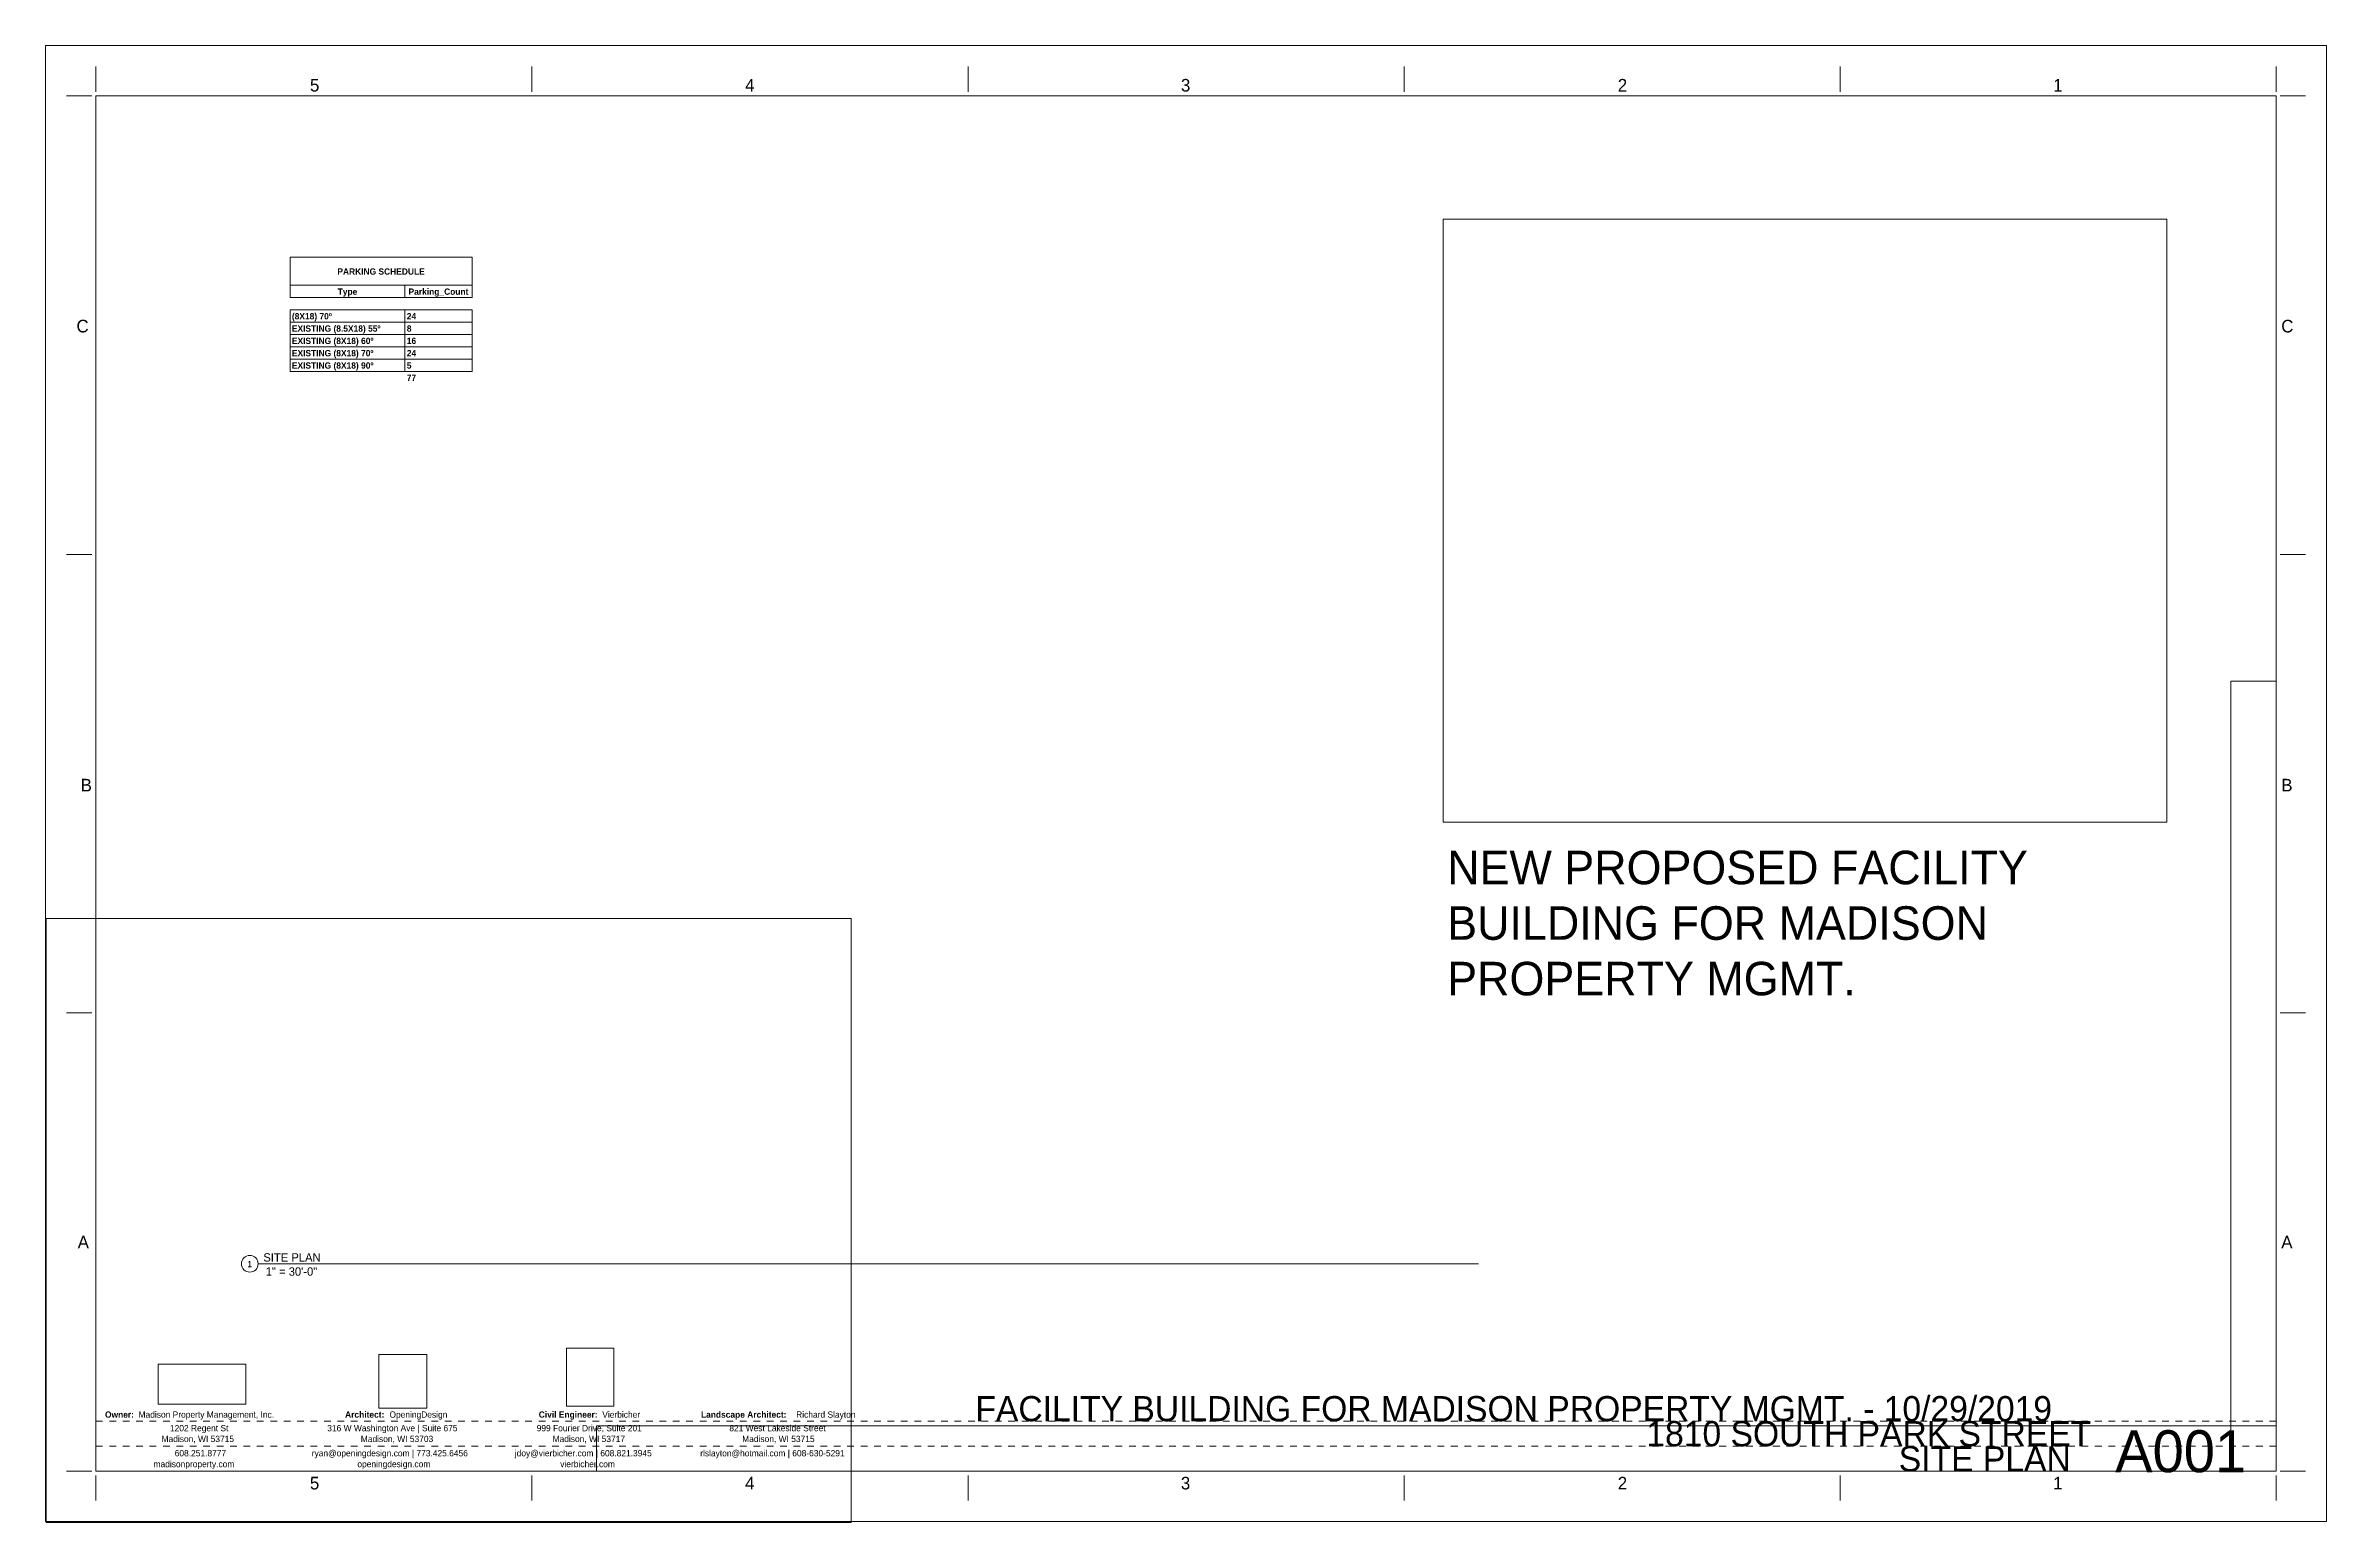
# Paper-space layout 'Layout1' of a CAD drawing. Header units: inches. Extents: x 0 to 34, y 0 to 22.
import ezdxf

# ---------------------------------------------------------------- set-up
doc = ezdxf.new("R2010")
doc.units = ezdxf.units.IN
doc.header["$MEASUREMENT"] = 0
doc.linetypes.add('Dash', pattern=[0.25, 0.125, -0.125])
doc.linetypes.add('Dot 1_32_', pattern=[0.03125, 0, -0.03125])
for name, color, linetype, lineweight in [('A-DETL-THIN', 151, 'Continuous', 9), ('G-ANNO-REFR', 1, 'Dash', 9), ('G-ANNO-SCHD', 231, 'Continuous', 9), ('G-ANNO-TEXT', 231, 'Continuous', 9), ('G-ANNO-TTLB', 6, 'Continuous', 9), ('G-ANNO-TTLB-MEDM', 33, 'Continuous', 20)]:
    doc.layers.add(name, color=color, linetype=linetype, lineweight=lineweight)
doc.layers.add('G-ANNO-NPLT', color=191, linetype='Continuous', plot=False)
doc.styles.add('Century Gothic_1', font='', dxfattribs={"height": 0.1875})
doc.styles.add('Century Gothic_2', font='', dxfattribs={"height": 0.09375})
doc.styles.add('Century Gothic_3', font='', dxfattribs={"height": 0.625})
doc.styles.add('Century Gothic_4', font='', dxfattribs={"height": 0.375})
doc.styles.add('Century Gothic_5', font='', dxfattribs={"height": 0.125})
doc.styles.add('Century Gothic_6', font='', dxfattribs={"height": 0.5})
doc.styles.add('Century Gothic_B_1', font='', dxfattribs={"height": 0.09375})
doc.styles.get('Century Gothic_1').set_extended_font_data('Century Gothic')
doc.styles.get('Century Gothic_2').set_extended_font_data('Century Gothic')
doc.styles.get('Century Gothic_3').set_extended_font_data('Century Gothic')
doc.styles.get('Century Gothic_4').set_extended_font_data('Century Gothic')
doc.styles.get('Century Gothic_5').set_extended_font_data('Century Gothic')
doc.styles.get('Century Gothic_6').set_extended_font_data('Century Gothic')
doc.styles.get('Century Gothic_B_1').set_extended_font_data('Century Gothic', bold=True)
picture_1 = doc.add_image_def('image1.jpg', size_in_pixel=(984, 820))
picture_2 = doc.add_image_def('image2.jpg', size_in_pixel=(244, 300))
picture_3 = doc.add_image_def('image3.jpg', size_in_pixel=(400, 182))
picture_4 = doc.add_image_def('image4.jpg', size_in_pixel=(547, 610))
picture_5 = doc.add_image_def('image5.jpg', size_in_pixel=(95, 1663))
picture_6 = doc.add_image_def('image6.jpg', size_in_pixel=(3536, 95))

# ---------------------------------------------------------------- blocks, each defined once
blk = doc.blocks.new('OD Title Block - 22x34 - Presentation - one-539370-SITE PLAN')
at = {"layer": 'G-ANNO-TTLB'}
for p, q in [((-0.01, 0.014), (-0.01, 22.014)), ((-0.01, 22.014), (33.99, 22.014)), ((-0.01, 22.014), (33.99, 22.014)), ((33.99, 0.014), (33.99, 22.014)), ((-0.01, 0.014), (33.99, 0.014))]:
    blk.add_line(p, q, dxfattribs=at)
at = {"layer": 'G-ANNO-TTLB', "linetype": 'Dot 1_32_', "lineweight": 13}
for p, q in [((0.74, 1.51), (33.24, 1.51)), ((0.74, 1.137), (33.24, 1.137))]:
    blk.add_line(p, q, dxfattribs=at)
at = {"layer": 'G-ANNO-TTLB-MEDM'}
for p, q in [((0.74, 21.326), (0.74, 21.701)), ((7.24, 21.326), (7.24, 21.701)), ((13.74, 21.326), (13.74, 21.701)), ((20.24, 21.326), (20.24, 21.701)), ((26.74, 21.326), (26.74, 21.701)), ((33.24, 21.326), (33.24, 21.701)), ((0.677, 21.264), (0.302, 21.264)), ((0.74, 21.264), (0.74, 0.764)), ((0.74, 21.264), (33.24, 21.264)), ((33.24, 21.264), (33.24, 0.764)), ((33.302, 21.264), (33.677, 21.264)), ((0.677, 14.43), (0.302, 14.43)), ((33.302, 14.43), (33.677, 14.43)), ((0.677, 7.597), (0.302, 7.597)), ((33.302, 7.597), (33.677, 7.597)), ((0.677, 0.764), (0.302, 0.764)), ((0.74, 0.764), (33.24, 0.764)), ((0.74, 0.701), (0.74, 0.326)), ((7.24, 0.701), (7.24, 0.326)), ((13.74, 0.701), (13.74, 0.326)), ((20.24, 0.701), (20.24, 0.326)), ((26.74, 0.701), (26.74, 0.326)), ((33.24, 0.701), (33.24, 0.326)), ((33.302, 0.764), (33.677, 0.764))]:
    blk.add_line(p, q, dxfattribs=at)
at = {"layer": 'G-ANNO-TTLB', "attachment_point": 1}
for s, insert, char_height, width, style in [('5', (3.93, 21.517), 0.188, 0.17675, 'Century Gothic_1'), ('4', (10.418, 21.517), 0.188, 0.17675, 'Century Gothic_1'), ('3', (16.914, 21.517), 0.188, 0.17675, 'Century Gothic_1'), ('2', (23.426, 21.517), 0.188, 0.17675, 'Century Gothic_1'), ('1', (29.918, 21.517), 0.188, 0.17675, 'Century Gothic_1'), ('C', (0.45, 17.926), 0.188, 0.25881, 'Century Gothic_1'), ('C', (33.317, 17.926), 0.188, 0.25881, 'Century Gothic_1'), ('B', (0.512, 11.084), 0.188, 0.18306, 'Century Gothic_1'), ('B', (33.317, 11.084), 0.188, 0.18306, 'Century Gothic_1'), ('A', (0.468, 4.273), 0.188, 0.23672, 'Century Gothic_1'), ('A', (33.317, 4.273), 0.188, 0.23672, 'Century Gothic_1'), ('Owner: ', (0.875, 1.654), 0.0937, 0.606, 'Century Gothic_B_1'), ('Madison Property Management, Inc.', (1.375, 1.654), 0.09375, 2.88481, 'Century Gothic_2'), ('1202 Regent St', (1.843, 1.452), 0.09375, 1.14572, 'Century Gothic_2'), ('316 W Washington Ave | Suite 675', (4.188, 1.452), 0.09375, 2.65756, 'Century Gothic_2'), ('Architect: ', (4.454, 1.654), 0.09375, 0.80169, 'Century Gothic_B_1'), ('OpeningDesign', (5.115, 1.654), 0.09375, 1.212, 'Century Gothic_2'), ('999 Fourier Drive, Suite 201', (7.31, 1.452), 0.09375, 2.02316, 'Century Gothic_2'), ('Civil Engineer: ', (7.341, 1.654), 0.09375, 1.14888, 'Century Gothic_B_1'), ('Vierbicher', (8.288, 1.654), 0.0937, 0.79538, 'Century Gothic_2'), ('Landscape Architect: ', (9.759, 1.654), 0.09375, 1.72016, 'Century Gothic_B_1'), ('821 West Lakeside Street', (10.182, 1.452), 0.09375, 1.90637, 'Century Gothic_2'), ('Richard Slayton', (11.178, 1.654), 0.09375, 1.21516, 'Century Gothic_2'), ('Madison, WI 53715', (1.718, 1.291), 0.09375, 1.44556, 'Century Gothic_2'), ('608.251.8777', (1.914, 1.078), 0.09375, 0.97212, 'Century Gothic_2'), ('ryan@openingdesign.com | 773.425.6456', (3.957, 1.078), 0.09375, 3.21937, 'Century Gothic_2'), ('Madison, WI 53703', (4.688, 1.291), 0.09375, 1.44556, 'Century Gothic_2'), ('jdoy@vierbicher.com | 608.821.3945', (6.984, 1.078), 0.09375, 2.80906, 'Century Gothic_2'), ('Madison, WI 53717', (7.547, 1.291), 0.09375, 1.44556, 'Century Gothic_2'), ('rlslayton@hotmail.com | 608-630-5291', (9.748, 1.078), 0.09375, 2.96056, 'Century Gothic_2'), ('Madison, WI 53715', (10.373, 1.291), 0.09375, 1.44556, 'Century Gothic_2'), ('madisonproperty.com', (1.598, 0.916), 0.09375, 1.73909, 'Century Gothic_2'), ('openingdesign.com', (4.637, 0.916), 0.09375, 1.57181, 'Century Gothic_2'), ('vierbicher.com', (7.661, 0.916), 0.09375, 1.17097, 'Century Gothic_2'), ('3', (16.913, 0.679), 0.188, 0.17675, 'Century Gothic_1'), ('2', (23.426, 0.679), 0.188, 0.17675, 'Century Gothic_1'), ('5', (3.929, 0.679), 0.188, 0.17675, 'Century Gothic_1'), ('4', (10.417, 0.679), 0.188, 0.17675, 'Century Gothic_1'), ('1', (29.917, 0.679), 0.188, 0.17675, 'Century Gothic_1')]:
    blk.add_mtext(s, dxfattribs=dict(at, insert=insert, char_height=char_height, width=width, style=style))
at = {"layer": 'G-ANNO-TTLB'}
image = blk.add_image(picture_5, insert=(32.567, 0.764), size_in_units=(0.673, 11.775), dxfattribs=at)
image.dxf.flags = 7
image = blk.add_image(picture_4, insert=(4.955, 1.701), size_in_units=(0.719, 0.802), dxfattribs=at)
image.dxf.flags = 7
image = blk.add_image(picture_2, insert=(7.756, 1.732), size_in_units=(0.703, 0.865), dxfattribs=at)
image.dxf.flags = 7
image = blk.add_image(picture_3, insert=(1.667, 1.762), size_in_units=(1.305, 0.594), dxfattribs=at)
image.dxf.flags = 7
image = blk.add_image(picture_6, insert=(8.203, 0.764), size_in_units=(25.037, 0.673), dxfattribs=at)
image.dxf.flags = 7
blk = doc.blocks.new('Viewport - All On-568496-SITE PLAN')
at = {"layer": 'G-ANNO-TTLB'}
for start, end in [(360, 180), (180, 360)]:
    blk.add_arc((-0.125, 0), 0.125, start, end, dxfattribs=at)

psp = doc.layouts.get("Layout1")

# ---------------------------------------------------------------- linework, layer by layer
at = {"layer": 'A-DETL-THIN'}
for p, q in [((3.633, 18.858), (3.633, 18.441)), ((6.346, 18.858), (3.633, 18.858)), ((6.346, 18.441), (6.346, 18.858)), ((3.633, 18.441), (3.633, 18.257)), ((3.633, 18.441), (6.346, 18.441)), ((5.346, 18.441), (5.346, 18.257)), ((6.346, 18.441), (6.346, 18.257)), ((5.346, 18.257), (3.633, 18.257)), ((5.346, 18.074), (3.633, 18.074)), ((3.633, 18.074), (3.633, 17.89)), ((6.346, 18.257), (5.346, 18.257)), ((6.346, 18.074), (5.346, 18.074)), ((5.346, 18.074), (5.346, 17.89)), ((6.346, 18.074), (6.346, 17.89)), ((5.346, 17.89), (3.633, 17.89)), ((3.633, 17.89), (3.633, 17.707)), ((5.346, 17.707), (3.633, 17.707)), ((3.633, 17.707), (3.633, 17.523)), ((6.346, 17.89), (5.346, 17.89)), ((5.346, 17.89), (5.346, 17.707)), ((6.346, 17.707), (5.346, 17.707)), ((5.346, 17.707), (5.346, 17.523)), ((6.346, 17.89), (6.346, 17.707)), ((6.346, 17.707), (6.346, 17.523)), ((5.346, 17.523), (3.633, 17.523)), ((3.633, 17.523), (3.633, 17.34)), ((6.346, 17.523), (5.346, 17.523)), ((5.346, 17.523), (5.346, 17.34)), ((6.346, 17.523), (6.346, 17.34)), ((5.346, 17.34), (3.633, 17.34)), ((3.633, 17.34), (3.633, 17.156)), ((5.346, 17.156), (3.633, 17.156)), ((6.346, 17.34), (5.346, 17.34)), ((5.346, 17.34), (5.346, 17.156)), ((6.346, 17.156), (5.346, 17.156)), ((6.346, 17.34), (6.346, 17.156))]:
    psp.add_line(p, q, dxfattribs=at)
at = {"layer": 'G-ANNO-NPLT', "lineweight": 9}
psp.add_line((3.158, 3.855), (21.352, 3.855), dxfattribs=at)

# ---------------------------------------------------------------- block references
at = {"layer": 'G-ANNO-TTLB'}
for name, p in [('OD Title Block - 22x34 - Presentation - one-539370-SITE PLAN', (0, 0)), ('Viewport - All On-568496-SITE PLAN', (3.158, 3.855))]:
    psp.add_blockref(name, p, dxfattribs=at)

# ---------------------------------------------------------------- texts
at = {"layer": 'G-ANNO-SCHD', "color": 147, "line_spacing_factor": 0.984502, "style": 'Century Gothic_B_1'}
for s, insert, char_height, width, attachment_point in [('Type', (4.49, 18.393), 0.0937, 0.35944, 2), ('PARKING SCHEDULE', (4.99, 18.693), 0.09375, 1.47183, 2), ('Parking_Count', (5.846, 18.393), 0.09375, 1.10182, 2), ('(8X18) 70º', (3.661, 18.026), 0.0937, 0.76, 1), ('24', (5.374, 18.026), 0.0937, 0.17385, 1), ('EXISTING (8.5X18) 55º', (3.661, 17.843), 0.09375, 1.60104, 1), ('\\fCentury Gothic|b1|i0|c0|p34|;8', (5.374, 17.843), 0.09375, 0.08692, 1), ('EXISTING (8X18) 60º', (3.661, 17.659), 0.09375, 1.47066, 1), ('EXISTING (8X18) 70º', (3.661, 17.476), 0.09375, 1.47066, 1), ('24', (5.374, 17.476), 0.0937, 0.17385, 1), ('16', (5.374, 17.659), 0.0937, 0.17385, 1), ('EXISTING (8X18) 90º', (3.661, 17.292), 0.09375, 1.47066, 1), ('\\fCentury Gothic|b1|i0|c0|p34|;5', (5.374, 17.292), 0.09375, 0.08692, 1), ('77', (5.374, 17.109), 0.0937, 0.17385, 1)]:
    psp.add_mtext(s, dxfattribs=dict(at, insert=insert, char_height=char_height, width=width, attachment_point=attachment_point))
at = {"layer": 'G-ANNO-TEXT', "color": 8, "char_height": 0.5, "attachment_point": 1, "style": 'Century Gothic_6'}
for s, insert, width in [('NEW PROPOSED FACILITY ', (20.883, 10.012), 10.39984), ('BUILDING FOR MADISON ', (20.883, 9.184), 10.13472), ('PROPERTY MGMT.', (20.883, 8.356), 7.171)]:
    psp.add_mtext(s, dxfattribs=dict(at, insert=insert, width=width))
at = {"layer": 'G-ANNO-TTLB', "attachment_point": 1}
for s, insert, char_height, width, style in [('1', (2.997, 3.898), 0.0937, 0.08837, 'Century Gothic_2'), ('SITE PLAN', (3.235, 4.012), 0.125, 0.95319, 'Century Gothic_5'), (' 1" = 30\'-0"', (3.224, 3.802), 0.125, 1.01947, 'Century Gothic_5'), ('FACILITY BUILDING FOR MADISON PROPERTY MGMT. - 10/29/2019', (13.85, 1.883), 0.375, 19.51194, 'Century Gothic_4'), ('1810 SOUTH PARK STREET', (23.852, 1.51), 0.375, 7.38878, 'Century Gothic_4'), ('A001', (30.841, 1.373), 0.625, 2.52816, 'Century Gothic_3'), ('SITE PLAN', (27.615, 1.136), 0.375, 2.828, 'Century Gothic_4')]:
    psp.add_mtext(s, dxfattribs=dict(at, insert=insert, char_height=char_height, width=width, style=style))

# ---------------------------------------------------------------- pictures from other files: only their frames are drawn
at = {"layer": 'G-ANNO-REFR'}
image = psp.add_image(picture_1, insert=(20.825, 10.438), size_in_units=(10.788, 8.99), dxfattribs=at)
image.dxf.flags = 7

# ---------------------------------------------------------------- viewports
at = {"layer": '0'}
psp.add_viewport(center=(6, 4.5), size=(12, 9), view_center_point=(6, 4.5), view_height=12, dxfattribs=at)

doc.saveas('drawing.dxf')
